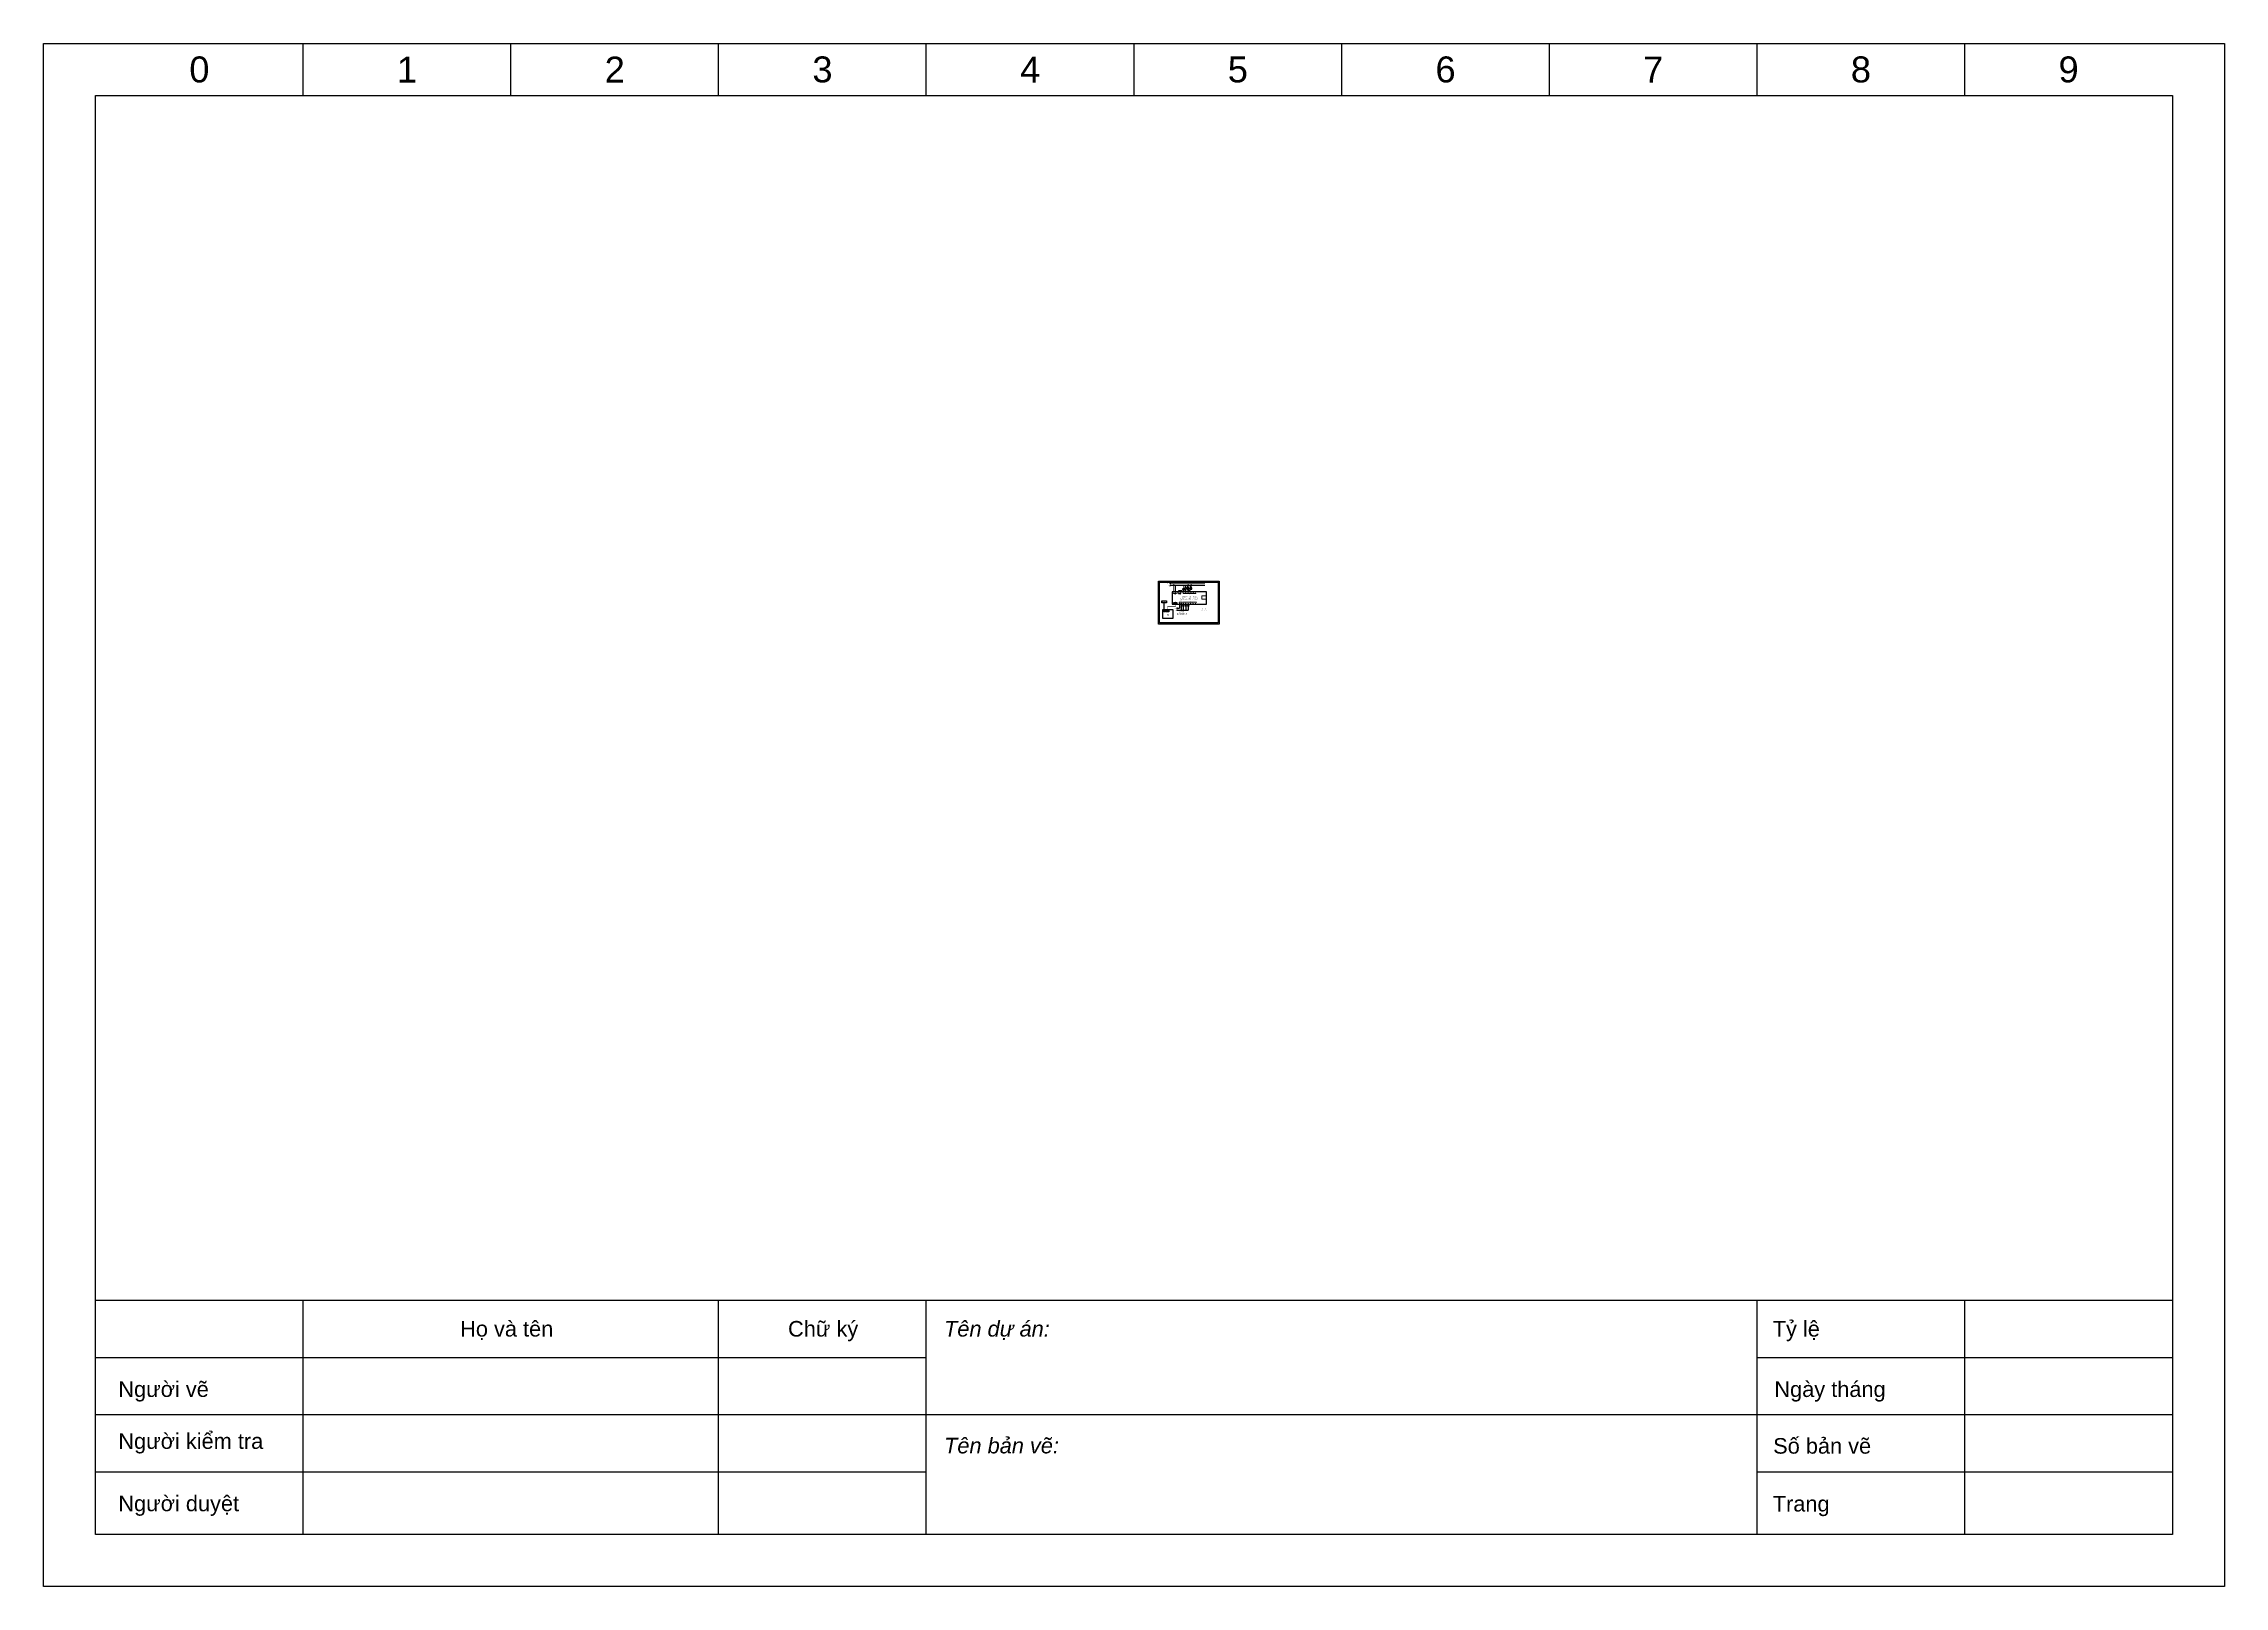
# Model space of a CAD drawing. Header units: inches. Extents: x 0 to 420, y 0 to 297.
import ezdxf

# ---------------------------------------------------------------- set-up
doc = ezdxf.new("R2010")
doc.units = ezdxf.units.IN
doc.header["$MEASUREMENT"] = 0
doc.styles.add('PDF F1', font='arial.ttf')
doc.styles.get("Standard").update_dxf_attribs({"font": 'arial.ttf', "height": 3})

# ---------------------------------------------------------------- blocks, each defined once
blk = doc.blocks.new('*U95')
blk.add_line((0, -5), (0, 5))
blk = doc.blocks.new('*U96')
at = {"color": 0, "linetype": 'ByBlock', "lineweight": -2, "transparency": 16777216}
blk.add_blockref('*U95', (0, 0), dxfattribs=at)
blk = doc.blocks.new('*U79')
blk.add_line((0, -5), (0, 5))
blk = doc.blocks.new('*U80')
at = {"color": 0, "linetype": 'ByBlock', "lineweight": -2, "transparency": 16777216}
blk.add_blockref('*U79', (0, 0), dxfattribs=at)
blk = doc.blocks.new('*U81')
blk.add_line((0, -5), (0, 5))
blk = doc.blocks.new('*U82')
at = {"color": 0, "linetype": 'ByBlock', "lineweight": -2, "transparency": 16777216}
blk.add_blockref('*U81', (0, 0), dxfattribs=at)
blk = doc.blocks.new('*U83')
blk.add_line((0, -5), (0, 5))
blk = doc.blocks.new('*U84')
at = {"color": 0, "linetype": 'ByBlock', "lineweight": -2, "transparency": 16777216}
blk.add_blockref('*U83', (0, 0), dxfattribs=at)
blk = doc.blocks.new('*U85')
blk.add_line((0, -5), (0, 5))
blk = doc.blocks.new('*U86')
at = {"color": 0, "linetype": 'ByBlock', "lineweight": -2, "transparency": 16777216}
blk.add_blockref('*U85', (0, 0), dxfattribs=at)
blk = doc.blocks.new('*U87')
blk.add_line((0, -5), (0, 5))
blk = doc.blocks.new('*U88')
at = {"color": 0, "linetype": 'ByBlock', "lineweight": -2, "transparency": 16777216}
blk.add_blockref('*U87', (0, 0), dxfattribs=at)
blk = doc.blocks.new('*U89')
blk.add_line((0, -5), (0, 5))
blk = doc.blocks.new('*U90')
at = {"color": 0, "linetype": 'ByBlock', "lineweight": -2, "transparency": 16777216}
blk.add_blockref('*U89', (0, 0), dxfattribs=at)
blk = doc.blocks.new('*U91')
blk.add_line((0, -5), (0, 5))
blk = doc.blocks.new('*U92')
at = {"color": 0, "linetype": 'ByBlock', "lineweight": -2, "transparency": 16777216}
blk.add_blockref('*U91', (0, 0), dxfattribs=at)
blk = doc.blocks.new('*U93')
blk.add_line((0, -5), (0, 5))
blk = doc.blocks.new('*U94')
at = {"color": 0, "linetype": 'ByBlock', "lineweight": -2, "transparency": 16777216}
blk.add_blockref('*U93', (0, 0), dxfattribs=at)
blk = doc.blocks.new('new block')
for p, q in [((10, 10), (10, 287)), ((10, 287), (410, 287)), ((410, 287), (410, 10)), ((410, 55.02), (10, 55.02)), ((50, 10), (50, 55.02)), ((130, 10), (130, 55.02)), ((170, 10), (170, 55.02)), ((330, 10), (330, 55.02)), ((370, 10), (370, 55.02)), ((170, 44.01), (10, 44.01)), ((410, 44.01), (330, 44.01)), ((410, 33.01), (10, 33.01)), ((170, 22), (10, 22)), ((410, 22), (330, 22)), ((410, 10), (10, 10))]:
    blk.add_line(p, q)
blk.add_lwpolyline([(0, 0), (0, 297), (420, 297), (420, 0), (0, 0)], close=True)
for name, p in [('*U96', (50, 292)), ('*U80', (90, 292)), ('*U82', (130, 292)), ('*U84', (170, 292)), ('*U86', (210, 292)), ('*U88', (250, 292)), ('*U90', (290, 292)), ('*U92', (330, 292)), ('*U94', (370, 292))]:
    blk.add_blockref(name, p)
for s, width, gutter_width, heights, insert, char_height, attachment_point in [('{\\fArial|b0|i0|c163|p34;0}', 18.0473, 25, [0], (30, 292), 5, 5), ('{\\fArial|b0|i0|c163|p34;1 }', 18.0473, 25, [0], (70, 292), 5, 5), ('{\\fArial|b0|i0|c163|p34;2 }', 18.0473, 25, [0], (110, 292), 5, 5), ('{\\fArial|b0|i0|c163|p34;3 }', 18.0473, 25, [0], (150, 292), 5, 5), ('{\\fArial|b0|i0|c163|p34;4 }', 18.0473, 25, [0], (190, 292), 5, 5), ('{\\fArial|b0|i0|c163|p34;5 }', 18.0473, 25, [0], (230, 292), 5, 5), ('{\\fArial|b0|i0|c163|p34;6 }', 18.0473, 25, [0], (270, 292), 5, 5), ('{\\fArial|b0|i0|c163|p34;7  }', 18.0473, 25, [0], (310, 292), 5, 5), ('{\\fArial|b0|i0|c163|p34;8 }', 18.0473, 25, [0], (350, 292), 5, 5), ('{\\fArial|b0|i0|c163|p34;9 }', 18.0473, 25, [0], (390, 292), 5, 5), ('{\\fArial|b0|i0|c163|p34;Họ và tên }', 19.3697, 15, [3], (80.22, 51.09), 3, 1), ('{\\fArial|b0|i0|c163|p34;Chữ ký }', 19.3697, 15, [3], (143.37, 51.09), 3, 1), ('{\\fArial|b0|i1|c163|p34;Tên dự án: \\fArial|b0|i0|c163|p34;  }', 21.9021, 15, [3], (173.42, 51.09), 3, 1), ('{\\fArial|b0|i0|c163|p34;Tỷ lệ }', 13.2781, 15, [3], (333.02, 51.09), 3, 1), ('{\\fArial|b0|i0|c163|p34;Người vẽ}', 19.3697, 15, [3], (14.39, 39.47), 3, 1), ('\\pxt6;{\\fArial|b0|i0|c163|p34;Ngày tháng }', 27.7555, 0, [3], (333.33, 39.46), 3, 1), ('{\\fArial|b0|i0|c163|p34;Người kiểm tra }', 31.6874, 15, [3], (14.39, 29.47), 3, 1), ('{\\fArial|b0|i1|c163|p34;Tên bản vẽ: \\fArial|b0|i0|c163|p34; }', 23.6205, 15, [3], (173.42, 28.6), 3, 1), ('{\\fArial|b0|i0|c163|p34;Số bản vẽ   }', 19.3697, 15, [3], (333.1, 28.55), 3, 1), ('{\\fArial|b0|i0|c163|p34;Người duyệt  }', 31.6874, 15, [3], (14.39, 17.47), 3, 1), ('{\\fArial|b0|i0|c163|p34;Trang }', 19.3697, 15, [3], (333.02, 17.41), 3, 1)]:
    blk.add_mtext_dynamic_manual_height_columns(s, width=width, gutter_width=gutter_width, heights=heights, dxfattribs=dict(insert=insert, char_height=char_height, attachment_point=attachment_point))
for tag, p in [('TYLE', (376.15, 46.38)), ('TEN_DU_AN', (224.58, 39.14)), ('NGUOI_VE', (62.36, 36.05)), ('DATE', (376.55, 36.05)), ('NGUOI_KIEMTRA', (62.36, 24.96)), ('SHEET', (376.29, 25.51)), ('TEN_BAN_VE', (224.81, 17.27)), ('SHEET_MAX', (376.25, 14.77)), ('NGUOI_DUYET', (62.36, 13.48))]:
    blk.add_attdef(tag, p, '', height=3)
at = {"flags": 9}
blk.add_attdef('WD_TB', (0, 0), '', height=3, dxfattribs=at)

msp = doc.modelspace()

# ---------------------------------------------------------------- linework, layer by layer
at = {"color": 7, "lineweight": 25}
for points in [[(214.72, 185.27), (214.72, 193.54), (226.41, 193.54), (226.41, 185.27)], [(214.92, 185.47), (214.92, 193.34), (226.22, 193.34), (226.22, 185.47)], [(215.38, 189.73), (216.29, 189.73), (216.29, 189.33), (215.38, 189.33)], [(217.38, 189.1), (223.99, 189.1), (223.99, 191.46), (217.38, 191.46)], [(217.68, 189.44), (218.27, 189.44), (218.27, 189.2), (217.68, 189.2)], [(220.16, 191.95), (220.53, 191.95), (220.53, 192.22), (220.16, 192.22)], [(220.26, 191.95), (220.26, 191.95)], [(220.44, 192.13), (220.48, 192.09), (220.44, 192.04), (220.39, 192.09)], [(220.43, 191.98), (220.43, 192.01), (220.4, 191.99)], [(220.78, 191.95), (221.15, 191.95), (221.15, 192.22), (220.78, 192.22)], [(220.88, 191.95), (220.88, 191.95)], [(221.06, 192.13), (221.11, 192.09), (221.06, 192.04), (221.01, 192.09)], [(221.06, 191.98), (221.06, 192), (221.03, 191.99)], [(215.53, 188.09), (217.49, 188.09), (217.49, 186.36), (215.53, 186.36)], [(215.73, 187.85), (215.98, 187.85), (215.98, 187.62), (215.73, 187.62)], [(216.13, 187.85), (216.72, 187.85), (216.72, 187.61), (216.13, 187.61)], [(219.36, 188.83), (219.61, 188.83), (219.61, 188.71), (219.36, 188.71)], [(219.83, 188.83), (220.08, 188.83), (220.08, 188.71), (219.83, 188.71)], [(220.31, 188.83), (220.55, 188.83), (220.55, 188.71), (220.31, 188.71)]]:
    msp.add_lwpolyline(points, close=True, dxfattribs=at)
for points in [[(215.84, 188.09), (215.84, 189.33)], [(218.64, 191.34), (218.64, 191.71)], [(218.79, 189.22), (218.79, 188.31)], [(219.1, 189.22), (219.1, 187.94)], [(219.31, 192.05), (219.31, 191.94), (219.36, 191.94)], [(219.31, 192.05), (219.36, 192.05)], [(219.31, 192), (219.39, 192)], [(219.58, 191.67), (219.58, 191.89), (219.45, 192.14)], [(219.45, 192), (219.52, 192)], [(219.48, 189.22), (219.48, 188.83)], [(219.58, 192.33), (219.58, 192.11)], [(219.62, 192.05), (219.62, 191.94), (219.68, 191.94)], [(219.62, 192.05), (219.68, 192.05)], [(219.62, 192), (219.71, 192)], [(219.9, 191.67), (219.9, 191.89), (219.76, 192.14)], [(219.76, 192), (219.84, 192)], [(219.9, 192.33), (219.9, 192.11)], [(219.95, 189.22), (219.95, 188.83)], [(220.12, 192.12), (220.12, 192.05)], [(220.18, 192.13), (220.22, 192.05), (220.22, 191.99)], [(220.2, 192.28), (220.22, 192.28), (220.23, 192.28), (220.23, 192.28), (220.23, 192.29), (220.23, 192.29), (220.23, 192.29), (220.22, 192.3)], [(220.22, 192.3), (220.2, 192.3)], [(220.2, 192.26), (220.2, 192.25), (220.23, 192.25), (220.23, 192.26), (220.23, 192.26), (220.23, 192.26), (220.22, 192.27), (220.22, 192.26), (220.22, 192.26), (220.22, 192.26)], [(220.2, 192.26), (220.2, 192.26), (220.2, 192.26), (220.21, 192.26), (220.21, 192.26), (220.21, 192.26), (220.21, 192.26), (220.21, 192.25)], [(220.2, 191.93), (220.22, 191.91)], [(220.23, 191.91), (220.2, 191.91)], [(220.2, 191.89), (220.2, 191.88), (220.23, 191.88), (220.23, 191.89), (220.23, 191.89), (220.23, 191.9), (220.22, 191.9), (220.22, 191.9), (220.22, 191.89), (220.22, 191.89)], [(220.2, 191.89), (220.2, 191.89), (220.2, 191.89), (220.21, 191.9), (220.21, 191.89), (220.21, 191.89), (220.21, 191.89), (220.21, 191.88)], [(220.21, 191.92), (220.23, 191.93)], [(220.22, 192.18), (220.22, 192.12)], [(220.23, 192.18), (220.27, 192.18)], [(220.25, 191.97), (220.27, 191.97), (220.27, 191.99), (220.29, 191.99)], [(220.25, 191.95), (220.26, 191.95)], [(220.26, 191.95), (220.25, 191.95)], [(220.26, 191.95), (220.26, 191.95)], [(220.26, 191.95), (220.26, 191.95)], [(220.26, 191.95), (220.26, 191.95)], [(220.26, 191.95), (220.26, 191.95), (220.27, 191.95)], [(220.27, 191.95), (220.27, 191.95), (220.27, 191.95), (220.27, 191.95)], [(220.27, 191.95), (220.27, 191.95)], [(220.27, 191.95), (220.27, 191.95), (220.27, 191.95), (220.27, 191.95)], [(220.27, 191.95), (220.27, 191.95), (220.28, 191.95)], [(220.28, 191.95), (220.28, 191.95), (220.28, 191.95), (220.28, 191.95), (220.28, 191.95)], [(220.28, 191.95), (220.28, 191.95), (220.28, 191.95), (220.28, 191.95), (220.28, 191.95)], [(220.28, 191.95), (220.28, 191.95), (220.28, 191.95)], [(220.29, 191.95), (220.29, 191.95), (220.29, 191.95)], [(220.42, 192.28), (220.38, 192.28), (220.42, 192.3), (220.38, 192.3)], [(220.38, 192.26), (220.38, 192.25), (220.42, 192.25), (220.42, 192.26), (220.42, 192.26), (220.41, 192.26), (220.41, 192.27), (220.4, 192.26), (220.4, 192.26), (220.4, 192.26)], [(220.39, 192.26), (220.39, 192.26), (220.39, 192.26), (220.39, 192.26), (220.4, 192.26), (220.4, 192.26), (220.4, 192.26), (220.4, 192.25)], [(220.45, 191.99), (220.39, 191.99)], [(220.4, 192.01), (220.4, 191.98)], [(220.42, 192.18), (220.46, 192.18)], [(220.43, 192.12), (220.43, 192.05)], [(220.43, 189.22), (220.43, 188.83)], [(220.45, 192.12), (220.45, 192.05)], [(220.53, 191.38), (220.53, 191.77), (220.84, 191.77)], [(220.74, 192.12), (220.74, 192.05)], [(220.8, 192.13), (220.84, 192.05), (220.84, 191.99)], [(220.82, 192.28), (220.85, 192.28), (220.85, 192.28), (220.85, 192.28), (220.85, 192.29), (220.85, 192.29), (220.85, 192.29), (220.85, 192.3)], [(220.85, 192.3), (220.82, 192.3)], [(220.84, 192.26), (220.83, 192.26), (220.83, 192.26), (220.83, 192.26), (220.83, 192.26), (220.82, 192.26), (220.82, 192.26), (220.82, 192.25), (220.86, 192.25), (220.86, 192.26)], [(220.82, 191.93), (220.84, 191.91)], [(220.86, 191.91), (220.82, 191.91)], [(220.84, 191.89), (220.83, 191.89), (220.83, 191.89), (220.83, 191.9), (220.83, 191.89), (220.82, 191.89), (220.82, 191.89), (220.82, 191.88), (220.86, 191.88), (220.86, 191.89)], [(220.83, 191.92), (220.86, 191.93)], [(220.85, 192.26), (220.85, 192.26), (220.85, 192.26), (220.85, 192.27), (220.84, 192.26), (220.84, 192.26), (220.84, 192.26), (220.84, 192.25)], [(220.84, 192.18), (220.84, 192.12)], [(220.85, 191.89), (220.85, 191.89), (220.85, 191.9), (220.85, 191.9), (220.84, 191.9), (220.84, 191.89), (220.84, 191.89), (220.84, 191.88)], [(220.86, 192.18), (220.89, 192.18)], [(220.88, 191.97), (220.89, 191.97), (220.89, 191.99), (220.91, 191.99)], [(220.88, 191.95), (220.88, 191.95)], [(220.88, 191.95), (220.88, 191.95)], [(220.88, 191.95), (220.88, 191.95)], [(220.88, 191.95), (220.88, 191.95)], [(220.88, 191.95), (220.88, 191.95)], [(220.89, 191.95), (220.89, 191.95)], [(220.89, 191.95), (220.89, 191.95)], [(220.89, 191.95), (220.89, 191.95), (220.89, 191.95), (220.89, 191.95)], [(220.89, 191.95), (220.89, 191.95)], [(220.89, 191.95), (220.89, 191.95), (220.9, 191.95), (220.9, 191.95)], [(220.89, 191.95), (220.9, 191.95), (220.9, 191.95)], [(220.9, 191.95), (220.9, 191.95), (220.9, 191.95), (220.9, 191.95), (220.9, 191.95)], [(220.91, 191.95), (220.91, 191.95), (220.91, 191.95), (220.91, 191.95), (220.91, 191.95), (220.91, 191.95)], [(220.91, 191.95), (220.91, 191.95)], [(220.91, 191.95), (220.91, 191.95), (220.91, 191.95)], [(221.04, 192.28), (221.01, 192.28), (221.04, 192.3), (221.01, 192.3)], [(221.02, 192.26), (221.02, 192.26), (221.02, 192.26), (221.01, 192.26), (221.01, 192.26), (221.01, 192.26), (221.01, 192.26), (221.01, 192.25), (221.04, 192.25), (221.04, 192.26)], [(221.04, 192.26), (221.04, 192.26), (221.03, 192.26), (221.03, 192.27), (221.03, 192.26), (221.02, 192.26), (221.02, 192.26), (221.02, 192.25)], [(221.08, 191.99), (221.02, 191.99)], [(221.03, 192), (221.03, 191.98)], [(221.04, 192.18), (221.08, 192.18)], [(221.05, 192.12), (221.05, 192.05)], [(221.07, 192.12), (221.07, 192.05)], [(218.3, 188.31), (218.79, 188.31)], [(218.3, 187.94), (220.43, 187.94)], [(219.48, 188.71), (219.48, 187.94)], [(219.96, 188.71), (219.96, 187.94)], [(220.43, 188.71), (220.43, 187.94)]]:
    msp.add_lwpolyline(points, dxfattribs=at)
at = {"color": 7, "lineweight": 9}
for points in [[(216.89, 192.95), (216.98, 193.03), (217.06, 193.11)], [(216.89, 192.58), (216.98, 192.66), (217.06, 192.74)], [(218.01, 191.34), (218.01, 191.61)], [(218.69, 189.38), (218.69, 189.48), (219.22, 189.48), (219.22, 189.4)], [(219.36, 189.4), (219.36, 189.48), (222.01, 189.48), (222.01, 189.4)], [(220.22, 192.18), (220.22, 192.65)], [(220.22, 191.46), (220.22, 191.99)], [(220.42, 192.75), (220.42, 193.02)], [(220.42, 192.18), (220.42, 192.55)], [(220.44, 192.2), (220.44, 192.18), (220.44, 192.16)], [(220.84, 192.18), (220.84, 192.65)], [(220.84, 191.77), (220.84, 191.99)], [(221.04, 192.75), (221.04, 193.02)], [(221.04, 192.18), (221.04, 192.55)], [(221.06, 192.2), (221.06, 192.18), (221.06, 192.16)], [(223.99, 190.67), (223.04, 190.67), (223.04, 190.08), (223.99, 190.08)], [(218.22, 188.22), (218.3, 188.31), (218.38, 188.39)], [(218.22, 187.85), (218.3, 187.94), (218.38, 188.02)]]:
    msp.add_lwpolyline(points, dxfattribs=at)
at = {"color": 7, "lineweight": 18}
for points in [[(216.98, 193.03), (223.64, 193.03)], [(216.98, 192.66), (223.64, 192.66)], [(217.69, 191.34), (217.69, 193.03)], [(218.01, 191.61), (218.01, 192.66)], [(218.32, 191.27), (218.32, 191.23), (218.28, 191.23)], [(218.3, 191.21), (218.32, 191.21), (218.35, 191.21)], [(218.31, 191.2), (218.32, 191.2), (218.34, 191.2)], [(218.32, 191.23), (218.36, 191.23)], [(219.27, 191.34), (219.27, 191.71), (218.64, 191.71)], [(219.58, 192.33), (219.58, 192.66)], [(219.58, 191.34), (219.58, 191.67)], [(219.9, 192.33), (219.9, 192.66)], [(219.9, 191.34), (219.9, 191.67)]]:
    msp.add_lwpolyline(points, dxfattribs=at)
at = {"color": 7, "lineweight": 13}
for points in [[(217.62, 191.21), (217.62, 191.14), (218.09, 191.14), (218.09, 191.21)], [(218.56, 191.21), (218.56, 191.14), (219.04, 191.14), (219.04, 191.21)], [(219.49, 191.21), (219.49, 191.14), (221.9, 191.14), (221.9, 191.21)]]:
    msp.add_lwpolyline(points, dxfattribs=at)
at = {"color": 7, "lineweight": 9}
for centre in [(216.98, 193.03), (216.98, 192.66), (218.3, 188.31), (218.3, 187.94)]:
    msp.add_circle(centre, 0.0582, dxfattribs=at)
at = {"color": 7, "lineweight": 20}
for centre in [(217.69, 191.34), (218.01, 191.34), (218.32, 191.34), (218.64, 191.34), (218.79, 189.22), (218.95, 191.34), (219.1, 189.22)]:
    msp.add_circle(centre, 0.0304, dxfattribs=at)
at = {"color": 7, "lineweight": 13}
msp.add_circle((219.27, 191.34), 0.0304, dxfattribs=at)
at = {"color": 7, "lineweight": 18}
for centre in [(219.48, 189.22), (219.58, 191.34), (219.9, 191.34), (219.95, 189.22), (220.21, 191.34), (220.43, 189.22), (220.53, 191.34), (220.84, 191.34), (220.9, 189.22), (221.16, 191.34), (221.37, 189.22), (221.47, 191.34), (221.79, 191.34), (221.84, 189.22)]:
    msp.add_circle(centre, 0.0304, dxfattribs=at)
at = {"color": 7, "lineweight": 9}
for centre in [(220.42, 192.65), (221.04, 192.65)]:
    msp.add_arc(centre, 0.0983, 90, 270, dxfattribs=at)
at = {"color": 7, "transparency": 33554559}
for points in [[(218.01, 189.2), (217.93, 189.2), (218.01, 188.57)], [(217.93, 189.2), (218.01, 188.57), (217.93, 188.65)], [(217.93, 188.65), (216.47, 188.57), (216.39, 188.65)], [(216.47, 188.57), (216.39, 188.65), (216.47, 187.85)], [(216.39, 188.65), (216.47, 187.85), (216.39, 187.85)], [(218.01, 188.57), (217.93, 188.65), (216.47, 188.57)]]:
    msp.add_solid(points, dxfattribs=at)

# ---------------------------------------------------------------- block references
msp.add_blockref('new block', (0, 0))

# ---------------------------------------------------------------- texts
at = {"color": 7, "attachment_point": 4, "style": 'PDF F1'}
for s, insert, char_height in [('WEDCAM', (215.54, 189.52), 0.0792), ('24V', (216.46, 193.01), 0.119), ('0V', (216.49, 192.65), 0.119), ('L+', (217.66, 191.23), 0.0787), ('24VDC', (217.67, 191.04), 0.0792), ('INPUT', (217.68, 190.91), 0.0792), ('Lan', (217.86, 189.56), 0.0792), ('M', (217.97, 191.23), 0.0792), ('OUTPUT', (218.57, 190.91), 0.0792), ('L+', (218.61, 191.23), 0.0792), ('24VDC', (218.62, 191.04), 0.0792), ('3L', (218.73, 189.38), 0.0792), ('24VDC', (218.79, 189.74), 0.0792), ('INPUT', (218.8, 189.61), 0.0792), ('M', (218.91, 191.23), 0.0792), ('1212 DC/DC/DC', (218.95, 190.14), 0.198), ('3M', (219.02, 189.38), 0.0792), ('1M', (219.19, 191.23), 0.0792), ('CPU S7-1200', (219.31, 190.47), 0.198), ('START', (219.35, 191.83), 0.0396), ('Q0.0', (219.41, 189.38), 0.0588), ('I0.0', (219.52, 191.24), 0.0588), ('STOP', (219.69, 191.83), 0.0396), ('I0.1', (219.84, 191.24), 0.0588), ('Q0.1', (219.87, 189.37), 0.0588), ('I0.2', (220.15, 191.24), 0.0588), ('CB1', (220.29, 191.87), 0.0396), ('Q0.2', (220.34, 189.38), 0.0588), ('I0.3', (220.47, 191.24), 0.0588), ('DI a', (220.61, 190.99), 0.0588), ('I0.4', (220.78, 191.24), 0.0588), ('DQ a', (220.79, 189.6), 0.0588), ('Q0.3', (220.8, 189.38), 0.0588), ('CB2', (220.9, 191.87), 0.0396), ('I0.5', (221.1, 191.24), 0.0588), ('S7-1200', (221.25, 190.14), 0.198), ('Q0.4', (221.28, 189.38), 0.0588), ('Simatic', (221.32, 190.47), 0.198), ('I0.6', (221.41, 191.24), 0.0588), ('I0.7', (221.73, 191.24), 0.0588), ('Q0.5', (221.76, 189.38), 0.0588), ('USB', (215.73, 187.97), 0.0792), ('Lan', (216.15, 187.97), 0.0792), ('PC', (216.33, 187), 0.238), ('24V', (217.78, 188.29), 0.119), ('0V', (217.81, 187.93), 0.119), ('RL1: ON băng tải', (218.33, 187.57), 0.1188), ('RL2: ON xilanh phân loại 1', (218.35, 187.32), 0.1188), ('RL3: ON xilanh phân loại 2', (218.35, 187.11), 0.1188), ('RL1', (219.4, 188.77), 0.0588), ('RL2', (219.88, 188.77), 0.0588), ('RL3', (220.35, 188.77), 0.0588), ('CB1: CB SP1', (222.99, 188.15), 0.1188), ('CB2: CB SP2', (222.99, 187.93), 0.1188)]:
    msp.add_mtext(s, dxfattribs=dict(at, insert=insert, char_height=char_height))

doc.saveas('drawing.dxf')
